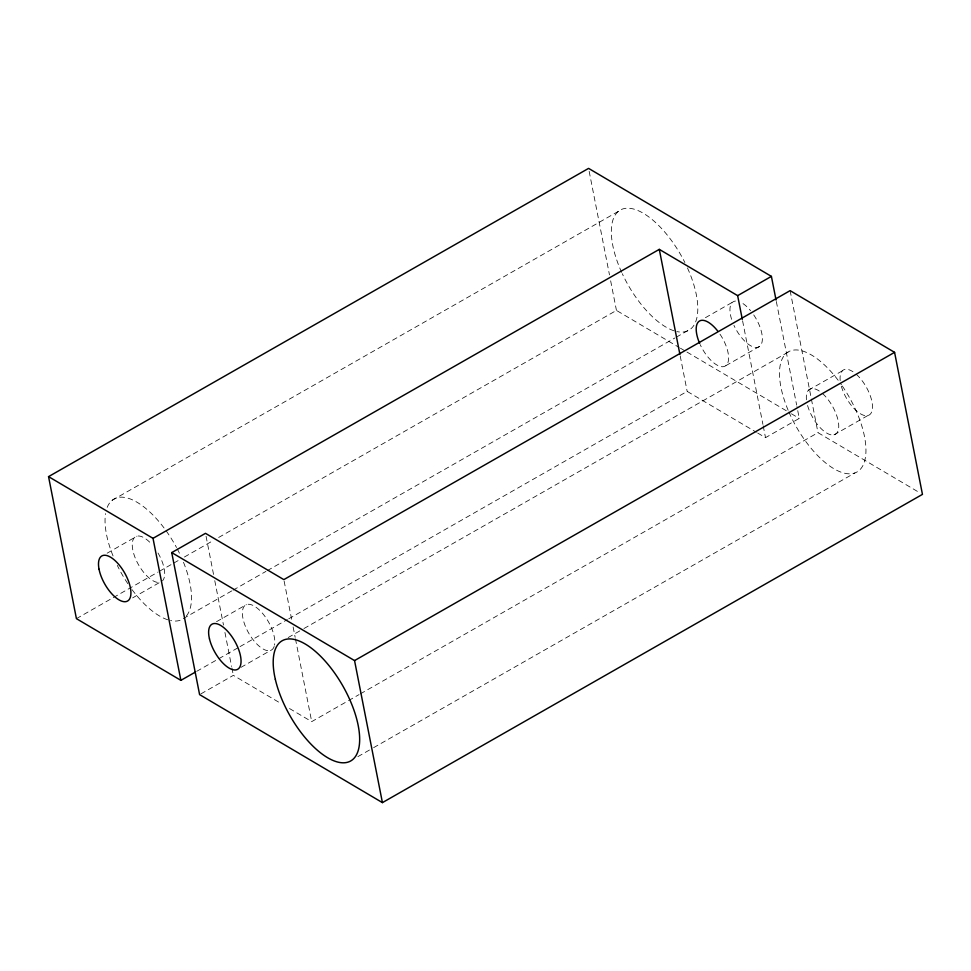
<?xml version="1.0" encoding="UTF-8"?>
<svg xmlns="http://www.w3.org/2000/svg" width="971" height="971" viewBox="0 0 971 971"><rect width="100%" height="100%" fill="white"/><g stroke="black" fill="none" stroke-linecap="round" stroke-linejoin="round"><path stroke-width="0.73" stroke-dasharray="4.86 3.64" d="M112.126 500.32L618.406 211.338M107.15 553.191L137.008 536.15M76.418 618.648L158.079 572.04M159.39 571.288L172.571 563.775M173.882 563.022L179.15 560.012M184.417 557.002L213.402 540.459M218.669 537.461L616.451 310.417L679.13 347.436M132.651 597.881L159.924 582.309A25.95 11.373 60.3 0 1 132.942 550.678A25.95 11.373 60.3 0 1 151.658 544.221M705.432 317.687L732.692 302.127M231.778 590.902L184.441 617.92A69.184 30.332 60.3 0 1 170.556 620.542M233.101 590.15L265.969 571.385M267.28 570.645L674.942 337.957M676.253 337.204L690.721 328.951M216.545 621.671L246.403 604.63M725.871 365.642L759.625 346.38M196.664 671.349L238.745 647.341M240.055 646.589L287.392 619.559M288.715 618.818L687.165 391.386L756.373 432.265M288.169 637.559L302.636 629.293M303.947 628.54L790.503 350.834M240.929 667.38L270.788 650.339M200.9 693.877L233.356 675.355L281.663 703.902M808.503 390.16L844.831 369.429M757.683 433.042L765.512 437.666L799.267 418.404L796.948 406.57M289.504 708.527L311.703 721.635L347.205 701.378M348.516 700.625L359.039 694.617M360.35 693.864L817.983 432.665L919.84 492.831M833.992 434.85L870.319 414.119M357.85 756.652L372.318 748.398M373.629 747.646L854.929 472.926M680.44 348.213L685.66 351.296M686.97 352.06L790.127 413.003M791.426 413.78L799.267 418.404M790.115 290.645L817.983 432.665M776.339 301.532L796.657 405.089M742.584 320.794L762.903 424.351M763.194 425.832L765.512 437.666M680.198 355.884L687.165 391.386M589.166 171.345L609.485 274.902M610.65 280.825L616.451 310.417M284.127 581.095L291.968 621.039M293.121 626.95L295.16 637.316M295.451 638.797L311.703 721.635M206.07 536.295L213.608 574.759M214.773 580.67L223.488 625.057M224.932 632.449L231.608 666.482M231.899 667.963L233.356 675.355M753.739 314.907A25.95 11.373 60.3 0 1 758.873 346.865A25.95 11.373 60.3 0 1 733.942 325.358M731.6 319.313A25.95 11.373 60.3 0 1 735.484 301.046M743.021 303.607A25.95 11.373 60.3 0 1 750.595 310.696M167.728 619.777A69.184 30.332 60.3 0 1 132.08 589.688M127.784 583.62A69.184 30.332 60.3 0 1 117.285 565.365M113.061 555.946A69.184 30.332 60.3 0 1 105.56 513.598M107.211 507.36A69.184 30.332 60.3 0 1 165.361 529.741M166.223 530.943A69.184 30.332 60.3 0 1 176.528 547.51M177.232 548.846A69.184 30.332 60.3 0 1 179.926 554.21M183.495 562.294A69.184 30.332 60.3 0 1 185.437 617.022M158.018 553.009A25.95 11.373 60.3 0 1 162.497 580.84M687.456 267.911A69.184 30.332 60.3 0 1 676.836 331.572M674.02 330.795A69.184 30.332 60.3 0 1 622.29 273.713M621.671 272.378A69.184 30.332 60.3 0 1 625.081 208.401A69.184 30.332 60.3 0 1 684.895 262.558M719.984 334.17A25.95 11.373 60.3 0 1 725.119 366.128A25.95 11.373 60.3 0 1 700.188 344.62M842.258 385.973A69.184 30.332 60.3 0 1 856.155 472.416A69.184 30.332 60.3 0 1 788.695 411.57M788.124 410.211A69.184 30.332 60.3 0 1 789.289 351.344A69.184 30.332 60.3 0 1 841.42 384.759M822.546 393.583A25.95 11.373 60.3 0 1 838.689 424.582A25.95 11.373 60.3 0 1 825.326 432.18A25.95 11.373 60.3 0 1 806.865 402.516M806.452 399.809A25.95 11.373 60.3 0 1 820.434 391.859M274.162 646.443A25.95 11.373 60.3 0 1 247.204 630.313A25.95 11.373 60.3 0 1 253.832 605.855A25.95 11.373 60.3 0 1 274.502 645.193M856.301 374.32A25.95 11.373 60.3 0 1 872.371 404.458A25.95 11.373 60.3 0 1 860.464 413.804A25.95 11.373 60.3 0 1 841.299 386.106M840.206 380.547A25.95 11.373 60.3 0 1 854.189 372.597"/><path stroke-width="1.46" d="M195.341 672.102L180.885 680.355L76.418 618.648L48.55 476.627L588.584 168.384L771.399 276.383L776.047 300.051M48.55 476.627L153.017 538.335L659.297 249.365L737.644 295.645L742.293 319.313M171.733 552.596L205.488 533.334L283.835 579.614L790.115 290.645L894.582 352.352L922.45 494.373L382.416 802.616L199.601 694.617L171.733 552.596L354.549 660.583L382.416 802.616M737.644 295.645L771.399 276.383M354.549 660.583L894.582 352.352M659.297 249.365L679.906 354.403M153.017 538.335L180.885 680.355M699.654 343.406A25.95 11.373 60.3 0 1 699.181 321.219A25.95 11.373 60.3 0 1 717.642 330.953M99.042 569.237A25.95 11.373 60.3 0 0 126.169 601.571A25.95 11.373 60.3 0 0 118.935 564.673A25.95 11.373 60.3 0 0 99.042 569.237M209.481 638.918A25.95 11.373 60.3 0 0 237.033 669.602A25.95 11.373 60.3 0 0 228.015 631.72A25.95 11.373 60.3 0 0 209.481 638.918M275.339 679.384A69.184 30.332 60.3 0 0 348.65 761.907A69.184 30.332 60.3 0 0 325.321 661.275A69.184 30.332 60.3 0 0 275.339 679.384"/></g></svg>
